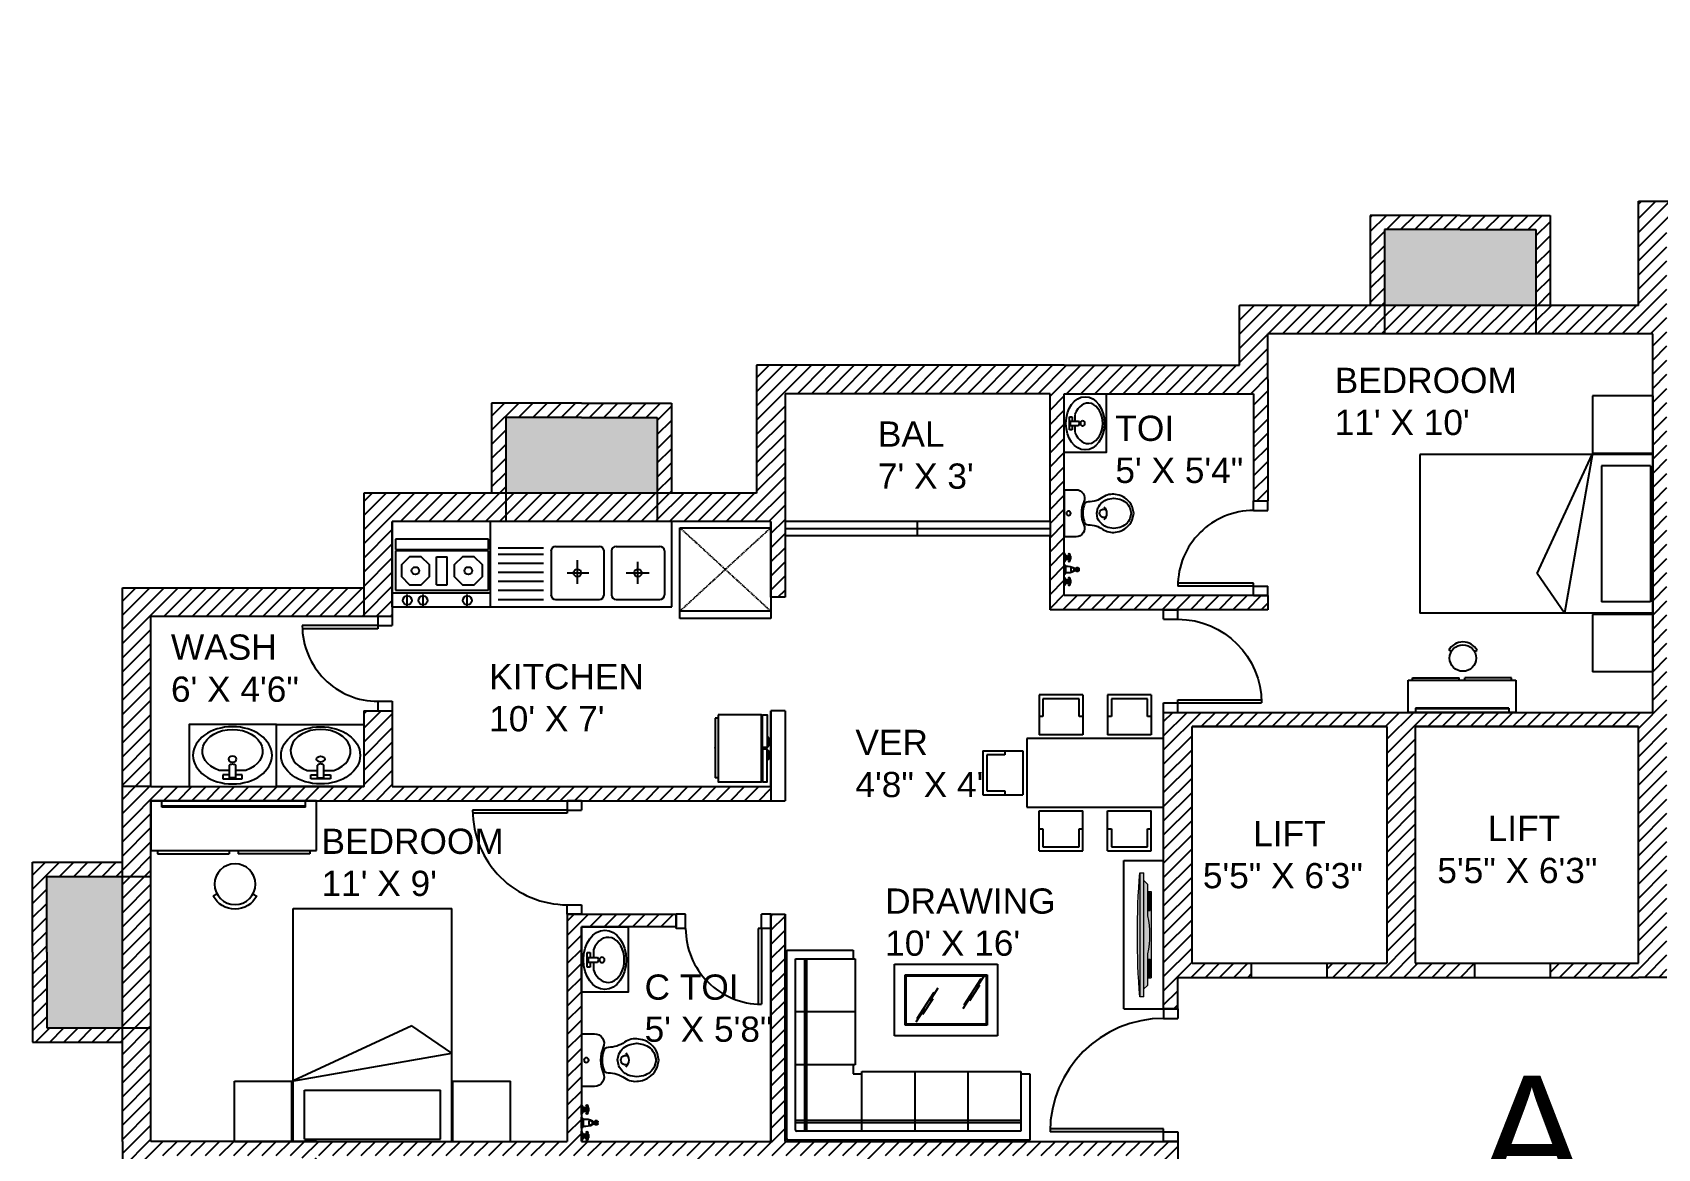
# Model space of a CAD drawing. Header units: inches. Extents: x -13968999 to -13960898, y 3615467 to 3617661.
# Drawn here: x -13963730 to -13963215, y 3616446 to 3616800 of the extents above; entities that cross this region are included whole.
import ezdxf

# ---------------------------------------------------------------- set-up
doc = ezdxf.new("R2010")
doc.units = ezdxf.units.IN
doc.linetypes.add('HIDDEN', pattern=[0.375, 0.25, -0.125])
for name, color, linetype in [('DOOR', 141, 'Continuous'), ('EQUIP', 5, 'Continuous'), ('furniture', 90, 'Continuous'), ('KITCHEN', 4, 'Continuous'), ('STAIRS', 10, 'Continuous'), ('T.V.', 44, 'Continuous'), ('TEXT', 10, 'Continuous'), ('TOILET', 11, 'Continuous'), ('WALL', 141, 'Continuous'), ('WASH BASIN', 246, 'Continuous')]:
    doc.layers.add(name, color=color, linetype=linetype)
doc.layers.add('moveis', color=254, linetype='Continuous', lineweight=5)
doc.layers.add('parede', color=7, linetype='Continuous', lineweight=30)
doc.styles.get("Standard").update_dxf_attribs({"font": 'arial.ttf'})
pattern_1 = [(45, (-1074.5756, 0), (-2.2450640303, 2.2450640303), [])]

# ---------------------------------------------------------------- blocks, each defined once
blk = doc.blocks.new('*U12')
for p, q in [((0, 0), (0, 36)), ((1, 0), (1, 35.99)), ((-3, -4.5), (-3, 0)), ((-3, 0), (0, 0)), ((0, 0), (0, -4.5)), ((0, 0), (1, 0)), ((39, 0), (36, 0)), ((36, 0), (36, -4.5)), ((39, -4.5), (39, 0)), ((0, -4.5), (-3, -4.5)), ((39, -4.5), (36, -4.5))]:
    blk.add_line(p, q)
blk.add_arc((0, 0), 36, 0, 90)
blk = doc.blocks.new('*U16')
for p, q in [((-14.53, -15.74), (-11.53, -15.74)), ((-14.53, -15.74), (-14.53, -20.24)), ((-14.53, -20.24), (-11.53, -20.24)), ((-11.53, -20.24), (-11.53, -15.74)), ((-11.53, -20.24), (-11.53, -50.24)), ((-11.53, -20.24), (-10.53, -20.24)), ((-10.53, -20.24), (-10.53, -50.22)), ((18.47, -15.74), (21.47, -15.74)), ((18.47, -20.24), (18.47, -15.74)), ((21.47, -20.24), (18.47, -20.24)), ((21.47, -15.74), (21.47, -20.24))]:
    blk.add_line(p, q)
blk.add_arc((-11.53, -20.24), 30, 270, 0)
blk = doc.blocks.new('*U23')
for p, q in [((0, -28.5), (-3, -28.5)), ((-3, -33), (-3, -28.5)), ((0, -33), (0, -28.5)), ((27, -28.5), (24, -28.5)), ((24, -33), (24, -28.5)), ((27, -33), (27, -28.5)), ((0, -33), (-3, -33)), ((24, -33), (23, -33)), ((23, -33), (23, -56.98)), ((27, -33), (24, -33)), ((24, -33), (24, -57))]:
    blk.add_line(p, q)
blk.add_arc((24, -33), 24, 179.9993, 270)
blk = doc.blocks.new('*U20')
for p, q in [((24, -24), (24, 0)), ((23, -24), (23, -0.02)), ((0, -24), (-3, -24)), ((-3, -24), (-3, -28.5)), ((0, -24), (0, -28.5)), ((24, -24), (23, -24)), ((27, -24), (24, -24)), ((24, -24), (24, -28.5)), ((27, -24), (27, -28.5)), ((0, -28.5), (-3, -28.5)), ((27, -28.5), (24, -28.5))]:
    blk.add_line(p, q)
blk.add_arc((24, -24), 24, 90, 180.0007)
blk = doc.blocks.new('*U24')
for p, q in [((0, -24), (0, 0)), ((1, -24), (1, -0.02)), ((-3, -24), (0, -24)), ((-3, -24), (-3, -28.5)), ((0, -24), (0, -28.5)), ((0, -24), (1, -24)), ((24, -24), (27, -24)), ((24, -24), (24, -28.5)), ((27, -24), (27, -28.5)), ((-3, -28.5), (0, -28.5)), ((24, -28.5), (27, -28.5))]:
    blk.add_line(p, q)
blk.add_arc((0, -24), 24, 359.9993, 90)
blk = doc.blocks.new('bero-2')
at = {"layer": 'furniture', "color": 0, "linetype": 'ByBlock'}
for p, q in [((-0.151, 0.845), (-0.186, 0.864)), ((0.175, 0.845), (0.21, 0.864)), ((-0.75, 0.45), (0.75, 0.45)), ((-0.75, 0), (-0.75, 0.45)), ((-0.69, 0.45), (-0.69, 0.48)), ((-0.69, 0.48), (-0.04, 0.48)), ((-0.04, 0.45), (-0.04, 0.48)), ((0.69, 0.48), (0.04, 0.48)), ((0.04, 0.45), (0.04, 0.48)), ((0.69, 0.45), (0.69, 0.48)), ((0.75, 0.45), (0.75, 0)), ((0.75, 0), (-0.75, 0)), ((-0.65, 0.06), (-0.65, 0)), ((0.65, 0.06), (-0.65, 0.06)), ((0.65, 0.05), (-0.65, 0.05)), ((0.65, 0.06), (0.65, 0))]:
    blk.add_line(p, q, dxfattribs=at)
blk.add_circle((0.012, 0.756), 0.185, dxfattribs=at)
blk.add_arc((0.012, 0.756), 0.225, 28.6941, 151.3059, dxfattribs=at)
blk = doc.blocks.new('MAT-P08')
for p, q in [((-0.075, 1.211), (-0.075, 0.686)), ((-0.075, 1.211), (2.325, 1.211)), ((0.425, 1.211), (0.425, 0.686)), ((0.435, 1.211), (0.435, -0.814)), ((0.535, 1.191), (0.535, 0.766)), ((0.535, 1.191), (1.715, 1.191)), ((1.715, 1.191), (1.715, 0.766)), ((1.815, 1.211), (1.815, -0.814)), ((1.825, 1.211), (1.825, 0.686)), ((2.325, 1.211), (2.325, 0.686)), ((0.535, 0.766), (1.715, 0.766)), ((-0.075, 0.686), (0.425, 0.686)), ((0.425, 0.686), (1.815, 0.443)), ((1.468, 0.207), (0.435, 0.684)), ((1.825, 0.686), (2.325, 0.686)), ((1.815, 0.443), (1.468, 0.207)), ((0.435, -0.814), (1.815, -0.814))]:
    blk.add_line(p, q)
blk = doc.blocks.new('SOFA 1')
at = {"layer": 'furniture'}
for p, q in [((-13963169.4, 3616343.5), (-13963169.4, 3616658)), ((-13963168, 3616659.4), (-13962922.5, 3616659.4)), ((-13963157.9, 3616355), (-13963157.9, 3616646.5)), ((-13963156.5, 3616647.9), (-13962934, 3616647.9)), ((-13963071.8, 3616570.4), (-13963071.8, 3616647.9)), ((-13963002.9, 3616570.4), (-13963002.9, 3616647.9)), ((-13962934, 3616647.9), (-13962934, 3616570.4)), ((-13962922.5, 3616659.4), (-13962922.5, 3616573.2)), ((-13963157.9, 3616561.8), (-13963080.4, 3616561.8)), ((-13963083.3, 3616573.2), (-13963083.3, 3616561.8)), ((-13963071.8, 3616573.2), (-13963083.3, 3616573.2)), ((-13963080.4, 3616561.8), (-13963080.4, 3616355)), ((-13962934, 3616570.4), (-13963071.8, 3616570.4)), ((-13962922.5, 3616573.2), (-13962934, 3616573.2)), ((-13963033.8, 3616385.3), (-13963033.8, 3616519.2)), ((-13963033.8, 3616519.2), (-13962940.8, 3616519.2)), ((-13962940.8, 3616519.2), (-13962940.8, 3616385.3)), ((-13963080.4, 3616492.8), (-13963157.9, 3616492.8)), ((-13963020.1, 3616399), (-13963020.1, 3616505.5)), ((-13963020.1, 3616505.5), (-13962954.5, 3616505.5)), ((-13963018.8, 3616400.3), (-13963018.8, 3616504.1)), ((-13963018.8, 3616504.1), (-13962955.9, 3616504.1)), ((-13962998.7, 3616480.1), (-13963016.3, 3616491.5)), ((-13962955.9, 3616504.1), (-13962955.9, 3616400.3)), ((-13962954.5, 3616505.5), (-13962954.5, 3616399)), ((-13962977.4, 3616468), (-13963011.8, 3616490.3)), ((-13962985.7, 3616469.6), (-13963006, 3616482.8)), ((-13962972.1, 3616462.8), (-13962988.6, 3616473.5)), ((-13962981.2, 3616419.1), (-13962998.8, 3616430.5)), ((-13962959.9, 3616407), (-13962994.2, 3616429.3)), ((-13963080.4, 3616423.9), (-13963157.9, 3616423.9)), ((-13962968.2, 3616408.6), (-13962988.5, 3616421.8)), ((-13962954.6, 3616401.8), (-13962971.1, 3616412.5)), ((-13962954.5, 3616399), (-13963020.1, 3616399)), ((-13962955.9, 3616400.3), (-13963018.8, 3616400.3)), ((-13962940.8, 3616385.3), (-13963033.8, 3616385.3)), ((-13963083.3, 3616343.5), (-13963169.4, 3616343.5)), ((-13963080.4, 3616355), (-13963157.9, 3616355)), ((-13963083.3, 3616355), (-13963083.3, 3616343.5))]:
    blk.add_line(p, q, dxfattribs=at)
at = {"layer": 'furniture', "color": 8}
for p, q in [((-13963146.4, 3616647.9), (-13963146.4, 3616355)), ((-13963143.6, 3616647.9), (-13963143.6, 3616355)), ((-13962934, 3616636.4), (-13963157.9, 3616636.4)), ((-13962934, 3616633.5), (-13963157.9, 3616633.5))]:
    blk.add_line(p, q, dxfattribs=at)
at = {"layer": 'furniture'}
for centre in [(-13963168, 3616658), (-13963156.5, 3616646.5)]:
    blk.add_arc(centre, 1.37, 90, 180, dxfattribs=at)
blk = doc.blocks.new('DINNING TABLE')
at = {"layer": 'furniture', "color": 3, "linetype": 'Continuous'}
for p, q in [((-13962824.27, 3616409.17), (-13962824.27, 3616392.47)), ((-13962824.27, 3616409.17), (-13962805.98, 3616409.17)), ((-13962822.65, 3616407.55), (-13962807.56, 3616407.55)), ((-13962822.65, 3616400.04), (-13962822.65, 3616407.55)), ((-13962807.56, 3616407.55), (-13962807.56, 3616400.04)), ((-13962805.98, 3616409.17), (-13962805.98, 3616392.47)), ((-13962795.61, 3616409.17), (-13962777.33, 3616409.17)), ((-13962795.61, 3616409.17), (-13962795.61, 3616392.47)), ((-13962794.04, 3616407.55), (-13962778.91, 3616407.55)), ((-13962794.04, 3616400.04), (-13962794.04, 3616407.55)), ((-13962778.91, 3616407.55), (-13962778.91, 3616400.04)), ((-13962777.33, 3616409.17), (-13962777.33, 3616392.47)), ((-13962824.27, 3616400.04), (-13962822.65, 3616400.04)), ((-13962807.56, 3616400.04), (-13962805.98, 3616400.04)), ((-13962795.61, 3616400.04), (-13962794.04, 3616400.04)), ((-13962778.91, 3616400.04), (-13962777.33, 3616400.04)), ((-13962824.27, 3616392.47), (-13962805.98, 3616392.47)), ((-13962795.61, 3616392.47), (-13962777.33, 3616392.47)), ((-13962829.43, 3616390.9), (-13962772.17, 3616390.9)), ((-13962829.43, 3616362.24), (-13962829.43, 3616390.9)), ((-13962772.17, 3616390.9), (-13962772.17, 3616362.24)), ((-13962753.89, 3616385.68), (-13962770.55, 3616385.68)), ((-13962770.55, 3616385.68), (-13962770.55, 3616367.4)), ((-13962763.03, 3616385.68), (-13962763.03, 3616384.11)), ((-13962753.89, 3616385.68), (-13962753.89, 3616367.4)), ((-13962763.03, 3616384.11), (-13962755.46, 3616384.11)), ((-13962755.46, 3616384.11), (-13962755.46, 3616369.03)), ((-13962753.89, 3616367.4), (-13962770.55, 3616367.4)), ((-13962755.46, 3616369.03), (-13962763.03, 3616369.03)), ((-13962763.03, 3616369.03), (-13962763.03, 3616367.4)), ((-13962772.17, 3616362.24), (-13962829.43, 3616362.24)), ((-13962805.98, 3616360.66), (-13962824.27, 3616360.66)), ((-13962824.27, 3616343.96), (-13962824.27, 3616360.66)), ((-13962805.98, 3616343.96), (-13962805.98, 3616360.66)), ((-13962777.33, 3616360.66), (-13962795.61, 3616360.66)), ((-13962795.61, 3616343.96), (-13962795.61, 3616360.66)), ((-13962777.33, 3616343.96), (-13962777.33, 3616360.66)), ((-13962822.65, 3616353.1), (-13962824.27, 3616353.1)), ((-13962822.65, 3616345.53), (-13962822.65, 3616353.1)), ((-13962805.98, 3616353.1), (-13962807.56, 3616353.1)), ((-13962807.56, 3616353.1), (-13962807.56, 3616345.53)), ((-13962794.04, 3616353.1), (-13962795.61, 3616353.1)), ((-13962794.04, 3616345.53), (-13962794.04, 3616353.1)), ((-13962777.33, 3616353.1), (-13962778.91, 3616353.1)), ((-13962778.91, 3616353.1), (-13962778.91, 3616345.53)), ((-13962807.56, 3616345.53), (-13962822.65, 3616345.53)), ((-13962778.91, 3616345.53), (-13962794.04, 3616345.53)), ((-13962805.98, 3616343.96), (-13962824.27, 3616343.96)), ((-13962777.33, 3616343.96), (-13962795.61, 3616343.96))]:
    blk.add_line(p, q, dxfattribs=at)
blk = doc.blocks.new('A1138DA')
at = {"color": 0}
for p, q in [((0.091, -0.123), (0.091, 0.123)), ((0.091, 0.123), (0.161, 0.123)), ((0.109, 0.04), (0.327, 0.04)), ((0.161, 0.123), (0.161, 0.04)), ((0.161, -0.123), (0.091, -0.123)), ((0.109, -0.04), (0.327, -0.04)), ((0.161, -0.04), (0.161, -0.123))]:
    blk.add_line(p, q, dxfattribs=at)
for points in [[(0.109, 0.04), (0.109, -0.04)], [(0.234, 0.169), (0.234, 0.04)], [(0.234, -0.04), (0.234, -0.169)]]:
    blk.add_lwpolyline(points, dxfattribs=at)
for centre, radius in [((0.5, 0), 0.5), ((0.434, 0), 0.0517)]:
    blk.add_circle(centre, radius, dxfattribs=at)
for centre, radius, start, end in [((0.574, 0), 0.38, 206.4484, 153.5516), ((0.302, 0), 0.047, 301.674, 58.326)]:
    blk.add_arc(centre, radius, start, end, dxfattribs=at)
blk = doc.blocks.new('BASIN')
at = {"layer": 'WASH BASIN'}
for points in [[(0, 0), (60.9, 0), (60.9, 85.6), (0, 85.6)], [(0, 0), (60.9, 0), (60.9, -85.6), (0, -85.6)]]:
    blk.add_lwpolyline(points, close=True, dxfattribs=at)
at = {"layer": 'WASH BASIN', "xscale": -56.10109982360841, "yscale": 77.57189111412524, "zscale": 20.77818511985496, "rotation": 180}
blk.add_blockref('A1138DA', (2.5, 43.2), dxfattribs=at)
at = {"layer": 'WASH BASIN', "xscale": 56.10109982360841, "yscale": 77.57189111412524, "zscale": 20.77818511985496}
blk.add_blockref('A1138DA', (2.5, -43.2), dxfattribs=at)
blk = doc.blocks.new('A$C5C1D47C0')
at = {"layer": 'EQUIP'}
blk.add_lwpolyline([(0, 0), (0.418, 0), (0.418, 0.587), (0, 0.587)], close=True, dxfattribs=at)
at = {"layer": 'EQUIP', "xscale": -0.38475, "yscale": 0.5320000000000001, "zscale": 0.1425, "rotation": 180}
blk.add_blockref('A1138DA', (0.017, 0.296), dxfattribs=at)
blk = doc.blocks.new('WC')
blk.add_line((0.55, 0), (0, 0))
for points in [[(0.354, 0.791, -0.118657), (0.44, 0.727, -0.10025), (0.488, 0.639), (0.495, 0.597, -0.195655), (0.462, 0.45, 0.151462), (0.408, 0.28, -0.356032), (0.368, 0.231, -0.170254), (0.182, 0.231, -0.356032), (0.142, 0.28, 0.151462), (0.088, 0.45, -0.195655), (0.055, 0.597), (0.062, 0.639, -0.10025), (0.11, 0.727, -0.118657), (0.196, 0.791), (0.275, 0.81)], [(0.099, 0.579), (0.111, 0.508, 0.096427), (0.148, 0.441, 0.113835), (0.216, 0.389), (0.276, 0.378), (0.338, 0.392, 0.1129), (0.402, 0.441, 0.096427), (0.439, 0.508), (0.451, 0.579), (0.439, 0.649, 0.096427), (0.402, 0.717, 0.1129), (0.338, 0.765), (0.275, 0.78), (0.212, 0.765, 0.1129), (0.148, 0.717, 0.096427), (0.111, 0.649)]]:
    blk.add_lwpolyline(points, format="xyb", close=True)
blk.add_lwpolyline([(0.55, 0), (0.55, 0.137, 0.542623), (0.409, 0.228, -0.212019), (0.141, 0.228, 0.542623), (0, 0.137), (0, 0)], format="xyb")
blk.add_circle((0.275, 0.05), 0.025)
for centre, radius, start, end in [((0.275, 0.389), 0.105, 44.1885, 135.8115), ((0.275, 0.462), 0.05, 154.6187, 25.3813)]:
    blk.add_arc(centre, radius, start, end)
blk = doc.blocks.new('BATHROOM OBJ')
at = {"layer": 'TOILET'}
for p, q in [((-24.56, -13.96), (-24.85, -13.96)), ((-24.56, -14.25), (-24.85, -14.25)), ((-23.57, -14.98), (-24.68, -14.98)), ((-23.69, -13.96), (-23.4, -13.96)), ((-23.69, -14.25), (-23.4, -14.25)), ((-21.08, -15.27), (-18.75, -15.27)), ((-20.49, -10.91), (-19.33, -10.91)), ((-19.33, -11.49), (-20.49, -11.49)), ((-20.49, -12.36), (-19.33, -12.36)), ((-19.33, -13.52), (-20.49, -13.52)), ((-20.2, -12.36), (-20.2, -11.78)), ((-19.62, -11.78), (-19.62, -12.36)), ((-16.13, -13.96), (-16.43, -13.96)), ((-16.13, -14.25), (-16.43, -14.25)), ((-15.14, -14.98), (-16.25, -14.98)), ((-15.26, -13.96), (-14.97, -13.96)), ((-15.26, -14.25), (-14.97, -14.25)), ((-25.73, -15.85), (-22.53, -15.85)), ((-25.15, -15.56), (-23.1, -15.56)), ((-21.66, -15.85), (-18.17, -15.85)), ((-17.3, -15.85), (-14.1, -15.85)), ((-16.73, -15.56), (-14.67, -15.56))]:
    blk.add_line(p, q, dxfattribs=at)
for points in [[(-24.56, -14.69), (-24.56, -13.52), (-23.69, -13.52), (-23.69, -14.69)], [(-16.13, -14.69), (-16.13, -13.52), (-15.26, -13.52), (-15.26, -14.69)]]:
    blk.add_lwpolyline(points, close=True, dxfattribs=at)
for points in [[(-20.49, -11.49), (-20.49, -10.91)], [(-20.2, -10.62), (-19.62, -10.62)], [(-19.62, -11.78), (-20.2, -11.78)], [(-19.33, -10.91), (-19.33, -11.49)]]:
    blk.add_lwpolyline(points, dxfattribs=at)
for centre in [(-25.14, -14.11), (-24.13, -14.11), (-23.11, -14.11), (-16.72, -14.11), (-15.7, -14.11), (-14.68, -14.11)]:
    blk.add_circle(centre, 0.325, dxfattribs=at)
for centre, radius, start, end in [((-26.16, -14.25), 1.66, 285.2551, 344.7449), ((-22.09, -14.25), 1.66, 195.2551, 254.7449), ((-20.84, -16.09), 0.852, 106.1502, 163.8498), ((-16.43, -14.69), 4.69, 150.2551, 187.125), ((-19.17, -12.94), 1.45, 156.3417, 203.6583), ((-20.21, -10.9), 0.282, 88.2224, 181.7776), ((-20.21, -11.5), 0.282, 178.2224, 271.7776), ((-19.61, -10.9), 0.282, 358.2224, 91.7776), ((-19.61, -11.5), 0.282, 268.2224, 1.7776), ((-23.4, -14.69), 4.69, 352.875, 29.7449), ((-20.66, -12.94), 1.45, 336.3417, 23.6584), ((-18.99, -16.09), 0.852, 16.1502, 73.8498), ((-17.73, -14.25), 1.66, 285.2551, 344.7449), ((-13.66, -14.25), 1.66, 195.2551, 254.7449)]:
    blk.add_arc(centre, radius, start, end, dxfattribs=at)
at = {"layer": 'TOILET', "xscale": 30.34117043062729, "yscale": 30.34117043062729, "zscale": 30.34117043062729}
blk.add_blockref('WC', (-8.34, -15.85), dxfattribs=at)
at = {"layer": 'TOILET', "xscale": 35.37916646338279, "yscale": 35.37916646338279, "zscale": 35.37916646338279, "rotation": 90}
blk.add_blockref('A$C5C1D47C0', (42.31, -15.85), dxfattribs=at)
blk = doc.blocks.new('KITCHEN')
at = {"layer": 'KITCHEN'}
for p, q in [((-56, -26.6), (-56, 36.3)), ((16.3, -26.6), (16.3, 36.3)), ((149.7, -26.6), (149.7, 36.3)), ((14.8, 23.2), (-53.6, 23.2)), ((-53.6, 23.2), (-53.6, 15.6)), ((-53.6, 15.6), (14.8, 15.6)), ((14.8, 14.6), (-53.6, 14.6)), ((-53.6, 14.6), (-53.6, -14.2)), ((14.8, 15.6), (14.8, 23.2)), ((14.8, -14.2), (14.8, 14.6)), ((21.9, 16.8), (55.2, 16.8)), ((21.9, 12.3), (55.2, 12.3)), ((60.8, 14.6), (60.8, -17.7)), ((64.1, 17.9), (96.4, 17.9)), ((99.7, 14.6), (99.7, -17.7)), ((105.2, 14.6), (105.2, -17.7)), ((108.6, 17.9), (140.8, 17.9)), ((144.2, 14.6), (144.2, -17.7)), ((-23.3, 10.3), (-15.6, 10.3)), ((-23.3, -10.3), (-23.3, 10.3)), ((-15.6, -10.3), (-15.6, 10.3)), ((21.9, 5.7), (55.2, 5.7)), ((80.2, -9.7), (80.2, 7.8)), ((124.7, -9.7), (124.7, 6.5)), ((-23.3, -10.3), (-15.6, -10.3)), ((21.9, -1), (55.2, -1)), ((21.9, -7.7), (55.2, -7.7)), ((72.7, -1.6), (88.5, -1.6)), ((116, -1.6), (133, -1.6)), ((-56, -16.2), (16.3, -16.2)), ((-53.6, -14.2), (14.8, -14.2)), ((-45, -26.1), (-45, -17.5)), ((-33.2, -26.1), (-33.2, -17.5)), ((-0.8, -26.1), (-0.8, -17.5)), ((21.9, -14.3), (55.2, -14.3)), ((21.9, -21), (55.2, -21)), ((64.1, -21), (96.4, -21)), ((108.6, -21), (140.8, -21)), ((-56, -26.6), (149.7, -26.6))]:
    blk.add_line(p, q, dxfattribs=at)
at = {"layer": 'KITCHEN', "linetype": 'HIDDEN'}
for p, q in [((155.6, 31.6), (222.3, 31.6)), ((222.3, 31.6), (155.6, -29.6)), ((155.6, 31.6), (222.3, -29.6)), ((155.6, -35.1), (155.6, 31.6)), ((222.3, 31.6), (222.3, -35.1)), ((222.3, -29.6), (155.6, -29.6)), ((222.3, -35.1), (155.6, -35.1))]:
    blk.add_line(p, q, dxfattribs=at)
at = {"layer": 'KITCHEN'}
for points in [[(-43.2, 10.3), (-49.2, 4.3), (-49.2, -4.3), (-43.2, -10.3), (-34.7, -10.3), (-28.6, -4.3), (-28.6, 4.3), (-34.7, 10.3)], [(-4.3, 10.3), (-10.3, 4.3), (-10.3, -4.3), (-4.3, -10.3), (4.3, -10.3), (10.3, -4.3), (10.3, 4.3), (4.3, 10.3)]]:
    blk.add_lwpolyline(points, close=True, dxfattribs=at)
for centre, radius in [((-38.9, 0), 2.78), ((0, 0), 2.78), ((80.2, -1.6), 2.78), ((124.7, -1.6), 2.78), ((-44.9, -21.8), 3.34), ((-33.4, -21.8), 3.34), ((-0.8, -21.8), 3.34)]:
    blk.add_circle(centre, radius, dxfattribs=at)
for centre, start, end in [((64.1, 14.6), 90, 180), ((96.4, 14.6), 0, 90), ((108.6, 14.6), 90, 180), ((140.8, 14.6), 0, 90), ((64.1, -17.7), 180, 270), ((96.4, -17.7), 270, 0), ((108.6, -17.7), 180, 270), ((140.8, -17.7), 270, 0)]:
    blk.add_arc(centre, 3.34, start, end, dxfattribs=at)
blk = doc.blocks.new('FRIDGE')
at = {"layer": 'KITCHEN'}
for p, q in [((-41.3, 63.5), (40.3, 63.5)), ((-41.3, 59.5), (-41.3, 63.5)), ((40.3, 59.5), (40.3, 63.5)), ((-15.1, -10.2), (-15.1, -7.8)), ((-3.1, -10.2), (-15.1, -10.2)), ((-3.1, -7.8), (-3.1, -10.2)), ((3.1, -7.8), (3.1, -10.2)), ((3.1, -10.2), (15.1, -10.2)), ((15.1, -10.2), (15.1, -7.8))]:
    blk.add_line(p, q, dxfattribs=at)
for points in [[(-45.9, 59.5), (45.9, 59.5), (45.9, 0), (-45.9, 0)], [(-45.9, -1.7), (-45.9, -7.8), (-1, -7.8), (-1, -1.7)], [(45.9, -1.7), (45.9, -7.8), (1, -7.8), (1, -1.7)]]:
    blk.add_lwpolyline(points, close=True, dxfattribs=at)
blk.add_point((-0.5, 63.5), dxfattribs=at)
blk = doc.blocks.new('PLASMA 2')
at = {"layer": 'moveis', "lineweight": 5, "ltscale": 0.08}
h = blk.add_hatch(dxfattribs=at)
h.set_pattern_fill('_USER,_O', color=0, scale=0.008, double=1, pattern_type=0)
h.set_pattern_definition([(360, (-4.134502, -6.848382), (2e-18, 0.008), []), (90, (-4.134502, -6.848382), (-0.008, 2e-18), [])])
h.paths.add_polyline_path([(-0.21, -0.097), (-0.362, -0.097), (-0.362, -0.111), (-0.21, -0.111)])
h = blk.add_hatch(dxfattribs=at)
h.set_pattern_fill('_USER,_O', color=0, scale=0.008, double=1, pattern_type=0)
h.set_pattern_definition([(180, (4.134502, -6.848382), (2e-18, 0.008), []), (90, (4.134502, -6.848382), (0.008, -1e-18), [])])
h.paths.add_polyline_path([(0.21, -0.097), (0.362, -0.097), (0.362, -0.111), (0.21, -0.111)])
at = {"layer": 'parede', "ltscale": 0.08}
h = blk.add_hatch(color=252, dxfattribs=at)
h.dxf.hatch_style = 1
h.set_gradient(color1=(131, 136, 145), one_color=1, tint=1, name='CURVED')
h.paths.add_polyline_path([(-0.535, -0.022), (0.535, -0.022, 0.040195)])
h = blk.add_hatch(color=252, dxfattribs=at)
h.dxf.hatch_style = 1
h.set_gradient(color1=(131, 136, 145), color2=(0, 0, 0), one_color=1, name='CURVED')
h.paths.add_polyline_path([(0.535, -0.022), (-0.535, -0.022), (-0.535, -0.055), (0.535, -0.055)])
h = blk.add_hatch(color=252, dxfattribs=at)
h.dxf.hatch_style = 1
h.set_gradient(color1=(131, 136, 145), one_color=1, tint=1, name='CYLINDER')
h.paths.add_polyline_path([(0.467, -0.055), (-0.467, -0.055), (-0.436, -0.088), (-0.164, -0.088, 0.114423), (0.164, -0.088), (0.436, -0.088)])
h = blk.add_hatch(color=252, dxfattribs=at)
h.dxf.hatch_style = 1
h.set_gradient(color1=(131, 136, 145), color2=(0, 0, 0), one_color=1, name='CURVED')
h.paths.add_polyline_path([(0.372, -0.088), (0.164, -0.088, -0.114423), (-0.164, -0.088), (-0.372, -0.088), (-0.372, -0.12), (0.372, -0.12)])
h.paths.add_polyline_path([(-0.21, -0.111), (-0.362, -0.111), (-0.362, -0.097), (-0.21, -0.097)], flags=16)
h.paths.add_polyline_path([(0.21, -0.111), (0.21, -0.097), (0.362, -0.097), (0.362, -0.111)], flags=16)
at = {"layer": 'moveis', "color": 0, "lineweight": 9, "ltscale": 0.08}
for p, q in [((-0.535, -0.022), (-0.535, -0.055)), ((0.535, -0.055), (-0.535, -0.055)), ((-0.467, -0.055), (-0.436, -0.088)), ((-0.436, -0.088), (-0.164, -0.088)), ((-0.372, -0.088), (-0.372, -0.12)), ((-0.372, -0.12), (0.372, -0.12)), ((0.164, -0.088), (0.436, -0.088)), ((0.372, -0.088), (0.372, -0.12)), ((0.467, -0.055), (0.436, -0.088)), ((0.535, -0.055), (0.535, -0.022))]:
    blk.add_line(p, q, dxfattribs=at)
at = {"layer": 'moveis', "color": 0, "lineweight": 5, "ltscale": 0.08}
blk.add_line((-0.535, -0.022), (0.535, -0.022), dxfattribs=at)
for points in [[(-0.362, -0.097), (-0.21, -0.097), (-0.21, -0.111), (-0.362, -0.111)], [(0.362, -0.097), (0.21, -0.097), (0.21, -0.111), (0.362, -0.111)]]:
    blk.add_lwpolyline(points, close=True, dxfattribs=at)
at = {"layer": 'moveis', "color": 0, "lineweight": 9, "ltscale": 0.08}
for centre, radius, start, end in [((0, -6.666), 6.666, 85.3965, 94.6035), ((0, 0.618), 0.724, 256.9449, 283.0551)]:
    blk.add_arc(centre, radius, start, end, dxfattribs=at)
blk = doc.blocks.new('T.V.')
for p, q in [((-13962268.96, 3616388.43), (-13962328.96, 3616388.43)), ((-13962328.96, 3616372.35), (-13962328.96, 3616388.43)), ((-13962268.96, 3616372.35), (-13962268.96, 3616388.43)), ((-13962268.96, 3616372.35), (-13962328.96, 3616372.35))]:
    blk.add_line(p, q)
at = {"layer": 'parede', "xscale": -46.96721271272321, "yscale": 46.96721271272321, "zscale": 46.96721271272321, "rotation": 180}
blk.add_blockref('PLASMA 2', (-13962298.96, 3616377.8), dxfattribs=at)
blk = doc.blocks.new('D49')
for p, q in [((16.44, -37.51), (16.44, -11.01)), ((17.44, -37.51), (17.44, -11.03)), ((13.44, -42.01), (13.44, -37.51)), ((13.44, -37.51), (16.44, -37.51)), ((16.44, -42.01), (16.44, -37.51)), ((16.44, -37.51), (17.44, -37.51)), ((42.94, -42.01), (42.94, -37.51)), ((42.94, -37.51), (45.94, -37.51)), ((45.94, -42.01), (45.94, -37.51)), ((13.44, -42.01), (16.44, -42.01)), ((42.94, -42.01), (45.94, -42.01))]:
    blk.add_line(p, q)
blk.add_arc((16.44, -37.51), 26.5, 0, 90)

msp = doc.modelspace()

# ---------------------------------------------------------------- hatches: boundary and pattern name
at = {"true_color": 0xadddf7}
h = msp.add_hatch(dxfattribs=at)
h.set_pattern_fill('ANSI31', color=141)
h.set_pattern_definition(pattern_1)
h.paths.add_polyline_path([(-13963371.55, 3616490.24), (-13963367.05, 3616490.24), (-13963367.05, 3616500.24), (-13963343.68, 3616500.24), (-13963343.68, 3616504.74), (-13963362.55, 3616504.74), (-13963362.55, 3616579.74), (-13963300.8, 3616579.74), (-13963300.8, 3616504.74), (-13963319.68, 3616504.74), (-13963319.68, 3616500.24), (-13963272.93, 3616500.24), (-13963272.93, 3616504.74), (-13963291.8, 3616504.74), (-13963291.8, 3616579.74), (-13963221.05, 3616579.74), (-13963221.05, 3616504.74), (-13963248.93, 3616504.74), (-13963248.93, 3616500.24), (-13963221.05, 3616500.24), (-13963212.05, 3616500.24), (-13963212.05, 3616504.74), (-13963212.05, 3616584.24), (-13963212.05, 3616708.74), (-13963212.05, 3616737.24), (-13963092.05, 3616737.24), (-13963092.05, 3616689.24), (-13963092.05, 3616684.74), (-13963092.05, 3616589.74), (-13963063.55, 3616589.74), (-13963063.55, 3616594.24), (-13963087.55, 3616594.24), (-13963087.55, 3616714.24), (-13963057.55, 3616714.24), (-13963057.55, 3616718.74), (-13963087.55, 3616718.74), (-13963087.55, 3616746.24), (-13963087.55, 3616766.74), (-13963003.55, 3616766.74), (-13963003.55, 3616742.74), (-13963003.55, 3616718.74), (-13963027.55, 3616718.74), (-13963027.55, 3616714.24), (-13963003.55, 3616714.24), (-13963003.55, 3616594.24), (-13963027.55, 3616594.24), (-13963027.55, 3616589.74), (-13962999.05, 3616589.74), (-13962999.05, 3616718.74), (-13962999.05, 3616738.24), (-13962945.05, 3616738.24), (-13962945.05, 3616742.74), (-13962999.05, 3616742.74), (-13962999.05, 3616790.74), (-13962915.05, 3616790.74), (-13962915.05, 3616742.74), (-13962915.05, 3616738.24), (-13962879.05, 3616738.24), (-13962879.05, 3616594.24), (-13962963.05, 3616594.24), (-13962963.05, 3616589.24), (-13962836.55, 3616589.24), (-13962836.55, 3616598.74), (-13962870.05, 3616598.74), (-13962870.05, 3616747.24), (-13962906.05, 3616747.24), (-13962906.05, 3616799.74), (-13963008.05, 3616799.74), (-13963008.05, 3616775.74), (-13963096.55, 3616775.74), (-13963096.55, 3616746.24), (-13963221.05, 3616746.24), (-13963221.05, 3616713.24), (-13963253.55, 3616713.24), (-13963253.55, 3616704.24), (-13963216.55, 3616704.24), (-13963216.55, 3616584.24), (-13963371.55, 3616584.24)])
h = msp.add_hatch(dxfattribs=at)
h.set_pattern_fill('ANSI31', color=141)
h.set_pattern_definition(pattern_1)
h.paths.add_polyline_path([(-13963249.05, 3616741.74), (-13963277.55, 3616741.74), (-13963306.05, 3616741.74), (-13963306.05, 3616713.24), (-13963301.55, 3616713.24), (-13963301.55, 3616737.24), (-13963293.55, 3616737.24), (-13963277.55, 3616737.24), (-13963261.55, 3616737.24), (-13963253.55, 3616737.24), (-13963253.55, 3616713.24), (-13963249.05, 3616713.24)])
at = {"true_color": 0x139b48}
h = msp.add_hatch(color=114, dxfattribs=at)
h.dxf.hatch_style = 1
h.paths.add_polyline_path([(-13963253.55, 3616737.24), (-13963261.55, 3616737.24), (-13963277.55, 3616737.24), (-13963293.55, 3616737.24), (-13963301.55, 3616737.24), (-13963301.55, 3616713.24), (-13963253.55, 3616713.24)])
at = {"true_color": 0xadddf7}
h = msp.add_hatch(dxfattribs=at)
h.set_pattern_fill('ANSI31', color=141)
h.set_pattern_definition(pattern_1)
h.paths.add_polyline_path([(-13963301.55, 3616713.24), (-13963347.55, 3616713.24), (-13963347.55, 3616694.24), (-13963403.05, 3616694.24), (-13963500.55, 3616694.24), (-13963500.55, 3616653.74), (-13963532.05, 3616653.74), (-13963532.05, 3616644.74), (-13963496.05, 3616644.74), (-13963496.05, 3616620.74), (-13963491.55, 3616620.74), (-13963491.55, 3616640.24), (-13963491.55, 3616644.74), (-13963491.55, 3616685.24), (-13963407.55, 3616685.24), (-13963407.55, 3616644.74), (-13963407.55, 3616640.24), (-13963407.55, 3616616.74), (-13963338.55, 3616616.74), (-13963338.55, 3616621.24), (-13963403.05, 3616621.24), (-13963403.05, 3616685.24), (-13963343.05, 3616685.24), (-13963343.05, 3616651.24), (-13963338.55, 3616651.24), (-13963338.55, 3616689.74), (-13963338.55, 3616704.24), (-13963301.55, 3616704.24)])
h = msp.add_hatch(dxfattribs=at)
h.set_pattern_fill('ANSI31', color=141)
h.set_pattern_definition(pattern_1)
h.paths.add_polyline_path([(-13963253.55, 3616713.24), (-13963301.55, 3616713.24), (-13963301.55, 3616704.24), (-13963253.55, 3616704.24)])
h = msp.add_hatch(dxfattribs=at)
h.set_pattern_fill('ANSI31', color=141)
h.set_pattern_definition(pattern_1)
h.paths.add_polyline_path([(-13963580.05, 3616677.74), (-13963572.05, 3616677.74), (-13963556.05, 3616677.74), (-13963540.05, 3616677.74), (-13963532.05, 3616677.74), (-13963532.05, 3616653.74), (-13963527.55, 3616653.74), (-13963527.55, 3616682.24), (-13963556.05, 3616682.24), (-13963584.55, 3616682.24), (-13963584.55, 3616653.74), (-13963580.05, 3616653.74)])
at = {"true_color": 0x139b48}
h = msp.add_hatch(color=114, dxfattribs=at)
h.dxf.hatch_style = 1
h.paths.add_polyline_path([(-13963532.05, 3616677.74), (-13963540.05, 3616677.74), (-13963556.05, 3616677.74), (-13963572.05, 3616677.74), (-13963580.05, 3616677.74), (-13963580.05, 3616653.74), (-13963532.05, 3616653.74)])
at = {"true_color": 0xadddf7}
h = msp.add_hatch(dxfattribs=at)
h.set_pattern_fill('ANSI31', color=141)
h.set_pattern_definition(pattern_1)
h.paths.add_polyline_path([(-13963616.05, 3616644.74), (-13963580.05, 3616644.74), (-13963580.05, 3616653.74), (-13963625.05, 3616653.74), (-13963625.05, 3616623.74), (-13963625.05, 3616614.74), (-13963616.05, 3616614.74)])
h = msp.add_hatch(dxfattribs=at)
h.set_pattern_fill('ANSI31', color=141)
h.set_pattern_definition(pattern_1)
h.paths.add_polyline_path([(-13963532.05, 3616653.74), (-13963580.05, 3616653.74), (-13963580.05, 3616644.74), (-13963532.05, 3616644.74)])
h = msp.add_hatch(dxfattribs=at)
h.set_pattern_fill('ANSI31', color=141)
h.set_pattern_definition(pattern_1)
h.paths.add_polyline_path([(-13963692.55, 3616614.74), (-13963625.05, 3616614.74), (-13963625.05, 3616623.74), (-13963701.55, 3616623.74), (-13963701.55, 3616560.74), (-13963692.55, 3616560.74)])
h = msp.add_hatch(dxfattribs=at)
h.set_pattern_fill('ANSI31', color=141)
h.set_pattern_definition(pattern_1)
h.paths.add_polyline_path([(-13963616.05, 3616584.74), (-13963625.05, 3616584.74), (-13963625.05, 3616560.74), (-13963692.55, 3616560.74), (-13963701.55, 3616560.74), (-13963701.55, 3616532.24), (-13963692.55, 3616532.24), (-13963692.55, 3616556.24), (-13963560.55, 3616556.24), (-13963496.05, 3616556.24), (-13963496.05, 3616560.74), (-13963616.05, 3616560.74)])
h = msp.add_hatch(dxfattribs=at)
h.set_pattern_fill('ANSI31', color=141)
h.set_pattern_definition(pattern_1)
h.paths.add_polyline_path([(-13963725.55, 3616532.24), (-13963701.55, 3616532.24), (-13963701.55, 3616536.74), (-13963730.05, 3616536.74), (-13963730.05, 3616508.24), (-13963730.05, 3616479.74), (-13963701.55, 3616479.74), (-13963701.55, 3616484.24), (-13963725.55, 3616484.24), (-13963725.55, 3616508.24)])
at = {"true_color": 0x139b48}
h = msp.add_hatch(color=114, dxfattribs=at)
h.dxf.hatch_style = 1
h.paths.add_polyline_path([(-13963725.55, 3616508.24), (-13963725.55, 3616484.24), (-13963701.55, 3616484.24), (-13963701.55, 3616532.24), (-13963725.55, 3616532.24)])
at = {"true_color": 0xadddf7}
h = msp.add_hatch(dxfattribs=at)
h.set_pattern_fill('ANSI31', color=141)
h.set_pattern_definition(pattern_1)
h.paths.add_polyline_path([(-13963692.55, 3616532.24), (-13963701.55, 3616532.24), (-13963701.55, 3616484.24), (-13963692.55, 3616484.24)])
h = msp.add_hatch(dxfattribs=at)
h.set_pattern_fill('ANSI31', color=141)
h.set_pattern_definition(pattern_1)
h.paths.add_polyline_path([(-13963692.55, 3616443.74), (-13963644.55, 3616443.74), (-13963644.55, 3616413.74), (-13963640.05, 3616413.74), (-13963640.05, 3616443.74), (-13963520.05, 3616443.74), (-13963520.05, 3616395.24), (-13963466.05, 3616395.24), (-13963461.55, 3616395.24), (-13963461.55, 3616399.74), (-13963461.55, 3616443.74), (-13963371.55, 3616443.74), (-13963371.55, 3616399.74), (-13963431.55, 3616399.74), (-13963431.55, 3616395.24), (-13963371.55, 3616395.24), (-13963341.05, 3616395.24), (-13963341.05, 3616399.74), (-13963367.05, 3616399.74), (-13963367.05, 3616448.24), (-13963491.55, 3616448.24), (-13963491.55, 3616520.24), (-13963496.05, 3616520.24), (-13963496.05, 3616448.24), (-13963556.05, 3616448.24), (-13963556.05, 3616516.24), (-13963526.05, 3616516.24), (-13963526.05, 3616520.24), (-13963560.55, 3616520.24), (-13963560.55, 3616448.24), (-13963640.05, 3616448.24), (-13963692.55, 3616448.24), (-13963692.55, 3616484.24), (-13963701.55, 3616484.24), (-13963701.55, 3616448.24), (-13963701.55, 3616359.74), (-13963701.55, 3616319.24), (-13963692.55, 3616319.24), (-13963692.55, 3616355.24), (-13963543.55, 3616355.24), (-13963543.55, 3616359.74), (-13963692.55, 3616359.74)])
h.paths.add_polyline_path([(-13963515.55, 3616399.74), (-13963515.55, 3616443.74), (-13963491.55, 3616443.74), (-13963466.05, 3616443.74), (-13963466.05, 3616399.74)], flags=16)

# ---------------------------------------------------------------- linework, layer by layer
at = {"layer": 'WALL', "color": 141, "true_color": 0xadddf7}
for p, q in [((-13963221.05, 3616713.24), (-13963221.05, 3616746.24)), ((-13963221.05, 3616746.24), (-13963096.55, 3616746.24)), ((-13963277.55, 3616741.74), (-13963306.05, 3616741.74)), ((-13963306.05, 3616741.74), (-13963306.05, 3616713.24)), ((-13963277.55, 3616741.74), (-13963249.05, 3616741.74)), ((-13963249.05, 3616741.74), (-13963249.05, 3616713.24)), ((-13963293.55, 3616737.24), (-13963301.55, 3616737.24)), ((-13963301.55, 3616737.24), (-13963301.55, 3616704.24)), ((-13963277.55, 3616737.24), (-13963293.55, 3616737.24)), ((-13963277.55, 3616737.24), (-13963261.55, 3616737.24)), ((-13963261.55, 3616737.24), (-13963253.55, 3616737.24)), ((-13963253.55, 3616737.24), (-13963253.55, 3616704.24)), ((-13963347.55, 3616694.24), (-13963347.55, 3616713.24)), ((-13963221.05, 3616713.24), (-13963347.55, 3616713.24)), ((-13963216.55, 3616704.24), (-13963338.55, 3616704.24)), ((-13963338.55, 3616689.74), (-13963338.55, 3616704.24)), ((-13963216.55, 3616584.24), (-13963216.55, 3616704.24)), ((-13963500.55, 3616694.24), (-13963500.55, 3616653.74)), ((-13963403.05, 3616694.24), (-13963500.55, 3616694.24)), ((-13963403.05, 3616694.24), (-13963347.55, 3616694.24)), ((-13963338.55, 3616689.74), (-13963338.55, 3616651.24)), ((-13963491.55, 3616685.24), (-13963491.55, 3616644.74)), ((-13963407.55, 3616685.24), (-13963491.55, 3616685.24)), ((-13963407.55, 3616649.24), (-13963407.55, 3616685.24)), ((-13963407.55, 3616644.74), (-13963407.55, 3616685.24)), ((-13963403.05, 3616644.74), (-13963403.05, 3616685.24)), ((-13963403.05, 3616685.24), (-13963343.05, 3616685.24)), ((-13963403.05, 3616621.24), (-13963403.05, 3616685.24)), ((-13963343.05, 3616685.24), (-13963343.05, 3616651.24)), ((-13963556.05, 3616682.24), (-13963584.55, 3616682.24)), ((-13963584.55, 3616682.24), (-13963584.55, 3616653.74)), ((-13963556.05, 3616682.24), (-13963527.55, 3616682.24)), ((-13963527.55, 3616682.24), (-13963527.55, 3616653.74)), ((-13963572.05, 3616677.74), (-13963580.05, 3616677.74)), ((-13963580.05, 3616677.74), (-13963580.05, 3616644.74)), ((-13963556.05, 3616677.74), (-13963572.05, 3616677.74)), ((-13963556.05, 3616677.74), (-13963540.05, 3616677.74)), ((-13963540.05, 3616677.74), (-13963532.05, 3616677.74)), ((-13963532.05, 3616677.74), (-13963532.05, 3616644.74)), ((-13963625.05, 3616653.74), (-13963625.05, 3616623.74)), ((-13963500.55, 3616653.74), (-13963625.05, 3616653.74)), ((-13963343.05, 3616651.24), (-13963338.55, 3616651.24)), ((-13963616.05, 3616644.74), (-13963616.05, 3616614.74)), ((-13963496.05, 3616644.74), (-13963616.05, 3616644.74)), ((-13963496.05, 3616644.74), (-13963496.05, 3616620.74)), ((-13963496.05, 3616620.74), (-13963496.05, 3616644.74)), ((-13963496.05, 3616620.74), (-13963496.05, 3616644.74)), ((-13963407.55, 3616644.74), (-13963491.55, 3616644.74)), ((-13963491.55, 3616644.74), (-13963491.55, 3616640.24)), ((-13963491.55, 3616642.49), (-13963407.55, 3616642.49)), ((-13963449.55, 3616640.24), (-13963449.55, 3616644.74)), ((-13963407.55, 3616644.74), (-13963407.55, 3616640.24)), ((-13963407.55, 3616640.24), (-13963491.55, 3616640.24)), ((-13963491.55, 3616640.24), (-13963491.55, 3616620.74)), ((-13963407.55, 3616616.74), (-13963407.55, 3616640.24)), ((-13963701.55, 3616560.74), (-13963701.55, 3616623.74)), ((-13963701.55, 3616623.74), (-13963625.05, 3616623.74)), ((-13963625.05, 3616623.74), (-13963625.05, 3616614.74)), ((-13963491.55, 3616620.74), (-13963496.05, 3616620.74)), ((-13963338.55, 3616616.74), (-13963407.55, 3616616.74)), ((-13963338.55, 3616621.24), (-13963403.05, 3616621.24)), ((-13963338.55, 3616616.74), (-13963367.05, 3616616.74)), ((-13963338.55, 3616621.24), (-13963338.55, 3616616.74)), ((-13963692.55, 3616560.74), (-13963692.55, 3616614.74)), ((-13963692.55, 3616614.74), (-13963625.05, 3616614.74)), ((-13963625.05, 3616614.74), (-13963616.05, 3616614.74)), ((-13963625.05, 3616584.74), (-13963625.05, 3616560.74)), ((-13963625.05, 3616584.74), (-13963616.05, 3616584.74)), ((-13963616.05, 3616584.74), (-13963616.05, 3616560.74)), ((-13963496.05, 3616560.74), (-13963496.05, 3616584.74)), ((-13963496.05, 3616560.74), (-13963496.05, 3616584.74)), ((-13963491.55, 3616584.74), (-13963496.05, 3616584.74)), ((-13963496.05, 3616584.74), (-13963496.05, 3616556.24)), ((-13963491.55, 3616584.74), (-13963491.55, 3616556.24)), ((-13963371.55, 3616490.24), (-13963371.55, 3616584.24)), ((-13963371.55, 3616584.24), (-13963216.55, 3616584.24)), ((-13963362.55, 3616579.74), (-13963300.8, 3616579.74)), ((-13963362.55, 3616504.74), (-13963362.55, 3616579.74)), ((-13963300.8, 3616579.74), (-13963362.55, 3616579.74)), ((-13963300.8, 3616579.74), (-13963300.8, 3616504.74)), ((-13963291.8, 3616579.74), (-13963291.8, 3616504.74)), ((-13963291.8, 3616579.74), (-13963221.05, 3616579.74)), ((-13963221.05, 3616579.74), (-13963291.8, 3616579.74)), ((-13963221.05, 3616504.74), (-13963221.05, 3616579.74)), ((-13963701.55, 3616448.24), (-13963701.55, 3616560.74)), ((-13963692.55, 3616560.74), (-13963701.55, 3616560.74)), ((-13963692.55, 3616560.74), (-13963625.05, 3616560.74)), ((-13963616.05, 3616560.74), (-13963496.05, 3616560.74)), ((-13963616.05, 3616560.74), (-13963556.05, 3616560.74)), ((-13963692.55, 3616448.24), (-13963692.55, 3616556.24)), ((-13963692.55, 3616556.24), (-13963560.55, 3616556.24)), ((-13963616.05, 3616556.24), (-13963491.55, 3616556.24)), ((-13963730.05, 3616536.74), (-13963701.55, 3616536.74)), ((-13963730.05, 3616508.24), (-13963730.05, 3616536.74)), ((-13963725.55, 3616532.24), (-13963692.55, 3616532.24)), ((-13963725.55, 3616508.24), (-13963725.55, 3616532.24)), ((-13963560.55, 3616520.24), (-13963560.55, 3616448.24)), ((-13963560.55, 3616520.24), (-13963526.05, 3616520.24)), ((-13963526.05, 3616520.24), (-13963526.05, 3616516.24)), ((-13963496.05, 3616520.24), (-13963496.05, 3616448.24)), ((-13963496.05, 3616520.24), (-13963491.55, 3616520.24)), ((-13963491.55, 3616448.24), (-13963491.55, 3616520.24)), ((-13963491.55, 3616520.24), (-13963491.55, 3616448.24)), ((-13963526.05, 3616516.24), (-13963556.05, 3616516.24)), ((-13963556.05, 3616516.24), (-13963556.05, 3616448.24)), ((-13963496.05, 3616448.24), (-13963496.05, 3616516.24)), ((-13963730.05, 3616508.24), (-13963730.05, 3616479.74)), ((-13963725.55, 3616508.24), (-13963725.55, 3616484.24)), ((-13963362.55, 3616504.74), (-13963300.8, 3616504.74)), ((-13963343.68, 3616500.24), (-13963343.68, 3616504.74)), ((-13963319.68, 3616500.24), (-13963319.68, 3616504.74)), ((-13963291.8, 3616504.74), (-13963221.05, 3616504.74)), ((-13963272.93, 3616500.24), (-13963272.93, 3616504.74)), ((-13963248.93, 3616500.24), (-13963248.93, 3616504.74)), ((-13963367.05, 3616490.24), (-13963367.05, 3616500.24)), ((-13963367.05, 3616500.24), (-13963221.05, 3616500.24)), ((-13963212.05, 3616500.24), (-13963221.05, 3616500.24)), ((-13963371.55, 3616490.24), (-13963367.05, 3616490.24)), ((-13963725.55, 3616484.24), (-13963692.55, 3616484.24)), ((-13963730.05, 3616479.74), (-13963701.55, 3616479.74)), ((-13963701.55, 3616448.24), (-13963701.55, 3616359.74)), ((-13963640.05, 3616448.24), (-13963692.55, 3616448.24)), ((-13963640.05, 3616448.24), (-13963560.55, 3616448.24)), ((-13963556.05, 3616448.24), (-13963496.05, 3616448.24)), ((-13963556.05, 3616448.24), (-13963515.55, 3616448.24)), ((-13963491.55, 3616448.24), (-13963367.05, 3616448.24)), ((-13963367.05, 3616448.24), (-13963367.05, 3616399.74))]:
    msp.add_line(p, q, dxfattribs=at)

# ---------------------------------------------------------------- block references
at = {"layer": 'DOOR', "color": 141, "true_color": 0xadddf7}
for name, p, rotation in [('*U24', (-13963367.05, 3616624.24), 90), ('*U20', (-13963644.55, 3616587.74), 90), ('*U16', (-13963540.31, 3616541.71), 270), ('*U12', (-13963371.55, 3616451.24), 90)]:
    msp.add_blockref(name, p, dxfattribs=dict(at, rotation=rotation))
at = {"layer": 'DOOR', "color": 141, "true_color": 0xadddf7, "xscale": -1, "rotation": 270}
msp.add_blockref('D49', (-13963329.54, 3616570.8), dxfattribs=at)
at = {"layer": 'DOOR', "color": 141, "true_color": 0xadddf7}
msp.add_blockref('*U23', (-13963523.05, 3616548.74), dxfattribs=at)
at = {"layer": 'furniture', "color": 141, "true_color": 0xadddf7, "xscale": 22.7732450131373, "yscale": 22.7732450131373, "zscale": 22.7732450131373}
msp.add_blockref('bero-2', (-13963276.97, 3616584.24), dxfattribs=at)
at = {"layer": 'furniture', "color": 141, "true_color": 0xadddf7, "xscale": -35.01906674115725, "yscale": 35.01906674115725, "zscale": 35.01906674115725, "rotation": 180}
msp.add_blockref('bero-2', (-13963666.29, 3616556.24), dxfattribs=at)
at = {"layer": 'KITCHEN', "color": 141, "true_color": 0xadddf7, "xscale": 0.4311271419650971, "yscale": 0.4311271419650971, "zscale": 0.4311271419650971}
msp.add_blockref('KITCHEN', (-13963591.92, 3616629.11), dxfattribs=at)
at = {"layer": 'KITCHEN', "color": 141, "true_color": 0xadddf7, "xscale": -0.2311085672369792, "yscale": 0.2311085672369792, "zscale": 0.2311085672369792, "rotation": 90}
msp.add_blockref('FRIDGE', (-13963499.03, 3616572.83), dxfattribs=at)
at = {"layer": 'STAIRS', "color": 141, "true_color": 0xadddf7, "xscale": -0.758009825725801, "yscale": 0.758009825725801, "zscale": 0.758009825725801}
msp.add_blockref('DINNING TABLE', (-24547333.45, 875316.12), dxfattribs=at)
at = {"layer": 'STAIRS', "color": 141, "true_color": 0xadddf7, "xscale": 0.2438142272060984, "yscale": 0.2438142272060984, "zscale": 0.2438142272060984, "rotation": 90.00000000000001}
msp.add_blockref('SOFA 1', (-13081698, 7020868.02), dxfattribs=at)
at = {"layer": 'T.V.', "color": 141, "true_color": 0xadddf7, "xscale": 0.7833333333333333, "yscale": 0.7833333333333333, "zscale": 0.7833333333333333, "rotation": 270}
msp.add_blockref('T.V.', (-16796209.16, -7320620.45), dxfattribs=at)
at = {"layer": 'TOILET', "color": 141, "true_color": 0xadddf7}
for name, p, xscale, yscale, zscale, rotation in [('BATHROOM OBJ', (-13963388.85, 3616647.33), -0.8958217731900486, 0.8958217731900486, 0.8958217731900486, 270), ('MAT-P08', (-13963260.7, 3616681.84), 36.47116831024228, 36.47116831024228, 36.47116831024228, 270), ('MAT-P08', (-13963663.34, 3616492.39), -36.47116831024228, 36.47116831024228, 36.47116831024228, 180), ('BATHROOM OBJ', (-13963540.23, 3616474.01), -0.9981102440395223, 0.9981102440395223, 0.9981102440395223, 270)]:
    msp.add_blockref(name, p, dxfattribs=dict(at, xscale=xscale, yscale=yscale, zscale=zscale, rotation=rotation))
at = {"layer": 'WASH BASIN', "color": 141, "true_color": 0xadddf7, "xscale": 0.323147263019834, "yscale": 0.323147263019834, "zscale": 0.323147263019834, "rotation": 90}
msp.add_blockref('BASIN', (-13963652.7, 3616560.74), dxfattribs=at)

# ---------------------------------------------------------------- texts
at = {"layer": 'TEXT', "color": 240, "true_color": 0xed1f24, "attachment_point": 1}
for s, width, insert, char_height in [("BEDROOM\\P11' X 10'", 41.8671, (-13963317.34, 3616693.48), 8), ('TOI\\P5\' X 5\'4"', 41.8671, (-13963386.86, 3616678.28), 8), ("BAL\\P7' X 3'", 41.8671, (-13963462.11, 3616676.46), 8), ('WASH \\P6\' X 4\'6"', 41.8671, (-13963686.17, 3616608.92), 8), ("KITCHEN\\P10' X 7'", 41.8671, (-13963585.33, 3616599.56), 8), ('VER \\P4\'8" X 4\'', 41.8671, (-13963469.24, 3616578.7), 8), ('\\pxqc;LIFT\\P\\pq*;5\'5" X 6\'3"', 54.8839, (-13963359.13, 3616549.82), 8), ('\\pxqc;LIFT\\P\\pq*;5\'5" X 6\'3"', 54.8839, (-13963284.81, 3616551.46), 8), ("BEDROOM\\P11' X 9'", 41.8671, (-13963638.45, 3616547.37), 8), ("DRAWING \\P10' X 16'", 41.8671, (-13963459.82, 3616528.42), 8), ('C TOI\\P5\' X 5\'8"', 41.8671, (-13963536.06, 3616501.15), 8), ('A', 12.1675, (-13963271.68, 3616469.05), 36)]:
    msp.add_mtext_dynamic_manual_height_columns(s, width=width, gutter_width=12.5, heights=[0], dxfattribs=dict(at, insert=insert, char_height=char_height))

doc.saveas('drawing.dxf')
